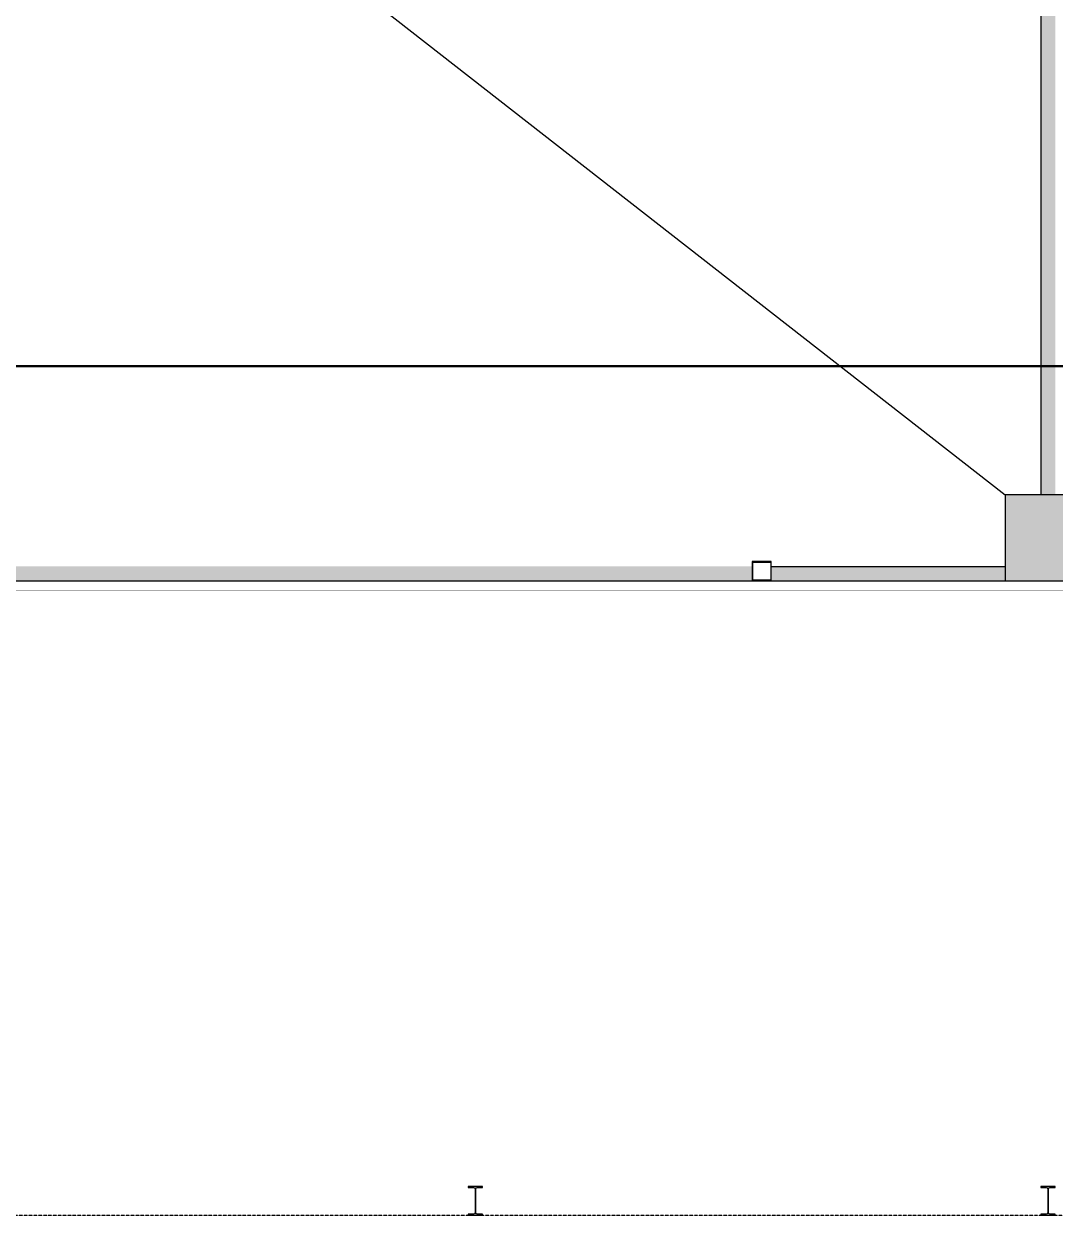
# Model space of a CAD drawing. Header units: centimetres. Extents: x 26200 to 152500, y -600 to 9300.
# Drawn here: x 82768 to 83848, y 854 to 2102 of the extents above; entities that cross this region are included whole.
import ezdxf

# ---------------------------------------------------------------- set-up
doc = ezdxf.new("R2010")
doc.units = ezdxf.units.CM
doc.linetypes.add('HIDDEN2', pattern=[0.1875, 0.125, -0.0625])
for name, color, linetype in [('A-ELEV-01', 8, 'Continuous'), ('A-ELEV-04', 8, 'Continuous'), ('A-WALL', 8, 'Continuous'), ('A-WALL-HTCH', 8, 'Continuous'), ('A-WALL-PLST', 8, 'Continuous'), ('S-CONC', 5, 'Continuous'), ('S-HTCH', 8, 'Continuous'), ('S-STEL', 3, 'Continuous')]:
    doc.layers.add(name, color=color, linetype=linetype)
doc.layers.add('GEB-BEZUG', color=8, linetype='Continuous', lineweight=50, true_color=0xffff00)

# ---------------------------------------------------------------- blocks, each defined once
blk = doc.blocks.new('300')
blk.add_lwpolyline([(0, 0), (150, 0), (150, 10.7), (93.55, 10.7, -0.41421356), (78.55, 25.7), (78.55, 274.3, -0.41421356), (93.55, 289.3), (150, 289.3), (150, 300), (0, 300), (0, 289.3), (56.45, 289.3, -0.41421356), (71.45, 274.3), (71.45, 25.7, -0.41421356), (56.45, 10.7), (0, 10.7)], format="xyb", close=True)

msp = doc.modelspace()

# ---------------------------------------------------------------- hatches: boundary and pattern name
at = {"layer": 'A-WALL-HTCH'}
h = msp.add_hatch(dxfattribs=at)
h.set_pattern_fill('DASH', color=256)
h.set_pattern_definition([(0, (75105.6698, 54361.057), (3.175, 3.175), [3.175, -3.175])])
h.paths.add_polyline_path([(83743.4, 2988.6), (83848.4, 2988.6), (83848.4, 1608.6), (83833.4, 1608.6), (83833.4, 2973.6), (83743.4, 2973.6)])
h = msp.add_hatch(dxfattribs=at)
h.set_pattern_fill('DASH', color=256)
h.set_pattern_definition([(0, (74805.6698, 54361.057), (3.175, 3.175), [3.175, -3.175])])
h.paths.add_polyline_path([(82630.9, 1518.6), (82630.9, 1533.6), (82085.9, 1533.6), (82085.9, 1518.6)])
h.paths.add_polyline_path([(83530.9, 1518.6), (83530.9, 1533.6), (82650.9, 1533.6), (82650.9, 1518.6)])
h.paths.add_polyline_path([(83550.9, 1533.6), (83550.9, 1518.6), (83795.9, 1518.6), (83795.9, 1533.6)])
at = {"layer": 'S-HTCH'}
h = msp.add_hatch(dxfattribs=at)
h.set_pattern_fill('ANSI33', color=256)
h.set_pattern_definition([(45, (74805.67, 5721.585), (-4.490128, 4.490128), []), (45, (74810.16, 5721.585), (-4.490128, 4.490128), [3.175, -1.5875])])
h.paths.add_polyline_path([(90995.9, 1518.6), (91085.9, 1518.6), (91085.9, 1608.6), (90995.9, 1608.6)])
h.paths.add_polyline_path([(90995.9, 7218.6), (91085.9, 7218.6), (91085.9, 7308.6), (90995.9, 7308.6)])
h.paths.add_polyline_path([(89195.9, 1518.6), (89285.9, 1518.6), (89285.9, 1608.6), (89195.9, 1608.6)])
h.paths.add_polyline_path([(85595.9, 1518.6), (85685.9, 1518.6), (85685.9, 1608.6), (85595.9, 1608.6)])
h.paths.add_polyline_path([(89195.9, 7218.6), (89285.9, 7218.6), (89285.9, 7308.6), (89195.9, 7308.6)])
h.paths.add_polyline_path([(85595.9, 7218.6), (85685.9, 7218.6), (85685.9, 7308.6), (85595.9, 7308.6)])
h.paths.add_polyline_path([(90995.9, 3418.6), (91085.9, 3418.6), (91085.9, 3508.6), (90995.9, 3508.6)])
h.paths.add_polyline_path([(90995.9, 5318.6), (91085.9, 5318.6), (91085.9, 5408.6), (90995.9, 5408.6)])
h.paths.add_polyline_path([(89195.9, 3418.6), (89285.9, 3418.6), (89285.9, 3508.6), (89195.9, 3508.6)])
h.paths.add_polyline_path([(85595.9, 3418.6), (85685.9, 3418.6), (85685.9, 3508.6), (85595.9, 3508.6)])
h.paths.add_polyline_path([(89195.9, 5318.6), (89285.9, 5318.6), (89285.9, 5408.6), (89195.9, 5408.6)])
h.paths.add_polyline_path([(85595.9, 5318.6), (85685.9, 5318.6), (85685.9, 5408.6), (85595.9, 5408.6)])
h.paths.add_polyline_path([(96395.9, 3418.6), (96485.9, 3418.6), (96485.9, 3508.6), (96395.9, 3508.6)])
h.paths.add_polyline_path([(96395.9, 5318.6), (96485.9, 5318.6), (96485.9, 5408.6), (96395.9, 5408.6)])
h.paths.add_polyline_path([(94595.9, 3418.6), (94685.9, 3418.6), (94685.9, 3508.6), (94595.9, 3508.6)])
h.paths.add_polyline_path([(94595.9, 5318.6), (94685.9, 5318.6), (94685.9, 5408.6), (94595.9, 5408.6)])
h.paths.add_polyline_path([(92795.9, 3418.6), (92885.9, 3418.6), (92885.9, 3508.6), (92795.9, 3508.6)])
h.paths.add_polyline_path([(92795.9, 5318.6), (92885.9, 5318.6), (92885.9, 5408.6), (92795.9, 5408.6)])
h.paths.add_polyline_path([(89095.9, 3418.6), (89185.9, 3418.6), (89185.9, 3508.6), (89095.9, 3508.6)])
h.paths.add_polyline_path([(89095.9, 5318.6), (89185.9, 5318.6), (89185.9, 5408.6), (89095.9, 5408.6)])
h.paths.add_polyline_path([(87395.9, 3418.6), (87485.9, 3418.6), (87485.9, 3508.6), (87395.9, 3508.6)])
h.paths.add_polyline_path([(87395.9, 5318.6), (87485.9, 5318.6), (87485.9, 5408.6), (87395.9, 5408.6)])
h.paths.add_polyline_path([(83795.9, 3418.6), (83885.9, 3418.6), (83885.9, 3508.6), (83795.9, 3508.6)])
h.paths.add_polyline_path([(83795.9, 5318.6), (83885.9, 5318.6), (83885.9, 5408.6), (83795.9, 5408.6)])
h.paths.add_polyline_path([(81995.9, 3418.6), (82085.9, 3418.6), (82085.9, 3508.6), (81995.9, 3508.6)])
h.paths.add_polyline_path([(81995.9, 5318.6), (82085.9, 5318.6), (82085.9, 5408.6), (81995.9, 5408.6)])
h.paths.add_polyline_path([(80195.9, 3418.6), (80285.9, 3418.6), (80285.9, 3508.6), (80195.9, 3508.6)])
h.paths.add_polyline_path([(80195.9, 5318.6), (80285.9, 5318.6), (80285.9, 5408.6), (80195.9, 5408.6)])
h.paths.add_polyline_path([(98195.9, 5318.6), (98285.9, 5318.6), (98285.9, 5408.6), (98195.9, 5408.6)])
h.paths.add_polyline_path([(98195.9, 3418.6), (98285.9, 3418.6), (98285.9, 3508.6), (98195.9, 3508.6)])
h.paths.add_polyline_path([(98195.9, 1518.6), (98285.9, 1518.6), (98285.9, 1608.6), (98195.9, 1608.6)])
h.paths.add_polyline_path([(96395.9, 1518.6), (96485.9, 1518.6), (96485.9, 1608.6), (96395.9, 1608.6)])
h.paths.add_polyline_path([(94595.9, 1518.6), (94685.9, 1518.6), (94685.9, 1608.6), (94595.9, 1608.6)])
h.paths.add_polyline_path([(92795.9, 1518.6), (92885.9, 1518.6), (92885.9, 1608.6), (92795.9, 1608.6)])
h.paths.add_polyline_path([(89095.9, 1518.6), (89185.9, 1518.6), (89185.9, 1608.6), (89095.9, 1608.6)])
h.paths.add_polyline_path([(87395.9, 1518.6), (87485.9, 1518.6), (87485.9, 1608.6), (87395.9, 1608.6)])
h.paths.add_polyline_path([(83795.9, 1518.6), (83885.9, 1518.6), (83885.9, 1608.6), (83795.9, 1608.6)])
h.paths.add_polyline_path([(81995.9, 1518.6), (82085.9, 1518.6), (82085.9, 1608.6), (81995.9, 1608.6)])
h.paths.add_polyline_path([(80195.9, 1518.6), (80285.9, 1518.6), (80285.9, 1608.6), (80195.9, 1608.6)])
h.paths.add_polyline_path([(98195.9, 7218.6), (98285.9, 7218.6), (98285.9, 7308.6), (98195.9, 7308.6)])
h.paths.add_polyline_path([(96395.9, 7218.6), (96485.9, 7218.6), (96485.9, 7308.6), (96395.9, 7308.6)])
h.paths.add_polyline_path([(94595.9, 7218.6), (94685.9, 7218.6), (94685.9, 7308.6), (94595.9, 7308.6)])
h.paths.add_polyline_path([(92795.9, 7218.6), (92885.9, 7218.6), (92885.9, 7308.6), (92795.9, 7308.6)])
h.paths.add_polyline_path([(89095.9, 7218.6), (89185.9, 7218.6), (89185.9, 7308.6), (89095.9, 7308.6)])
h.paths.add_polyline_path([(87395.9, 7218.6), (87485.9, 7218.6), (87485.9, 7308.6), (87395.9, 7308.6)])
h.paths.add_polyline_path([(83795.9, 7218.6), (83885.9, 7218.6), (83885.9, 7308.6), (83795.9, 7308.6)])
h.paths.add_polyline_path([(81995.9, 7218.6), (82085.9, 7218.6), (82085.9, 7308.6), (81995.9, 7308.6)])
h.paths.add_polyline_path([(80195.9, 7218.6), (80285.9, 7218.6), (80285.9, 7308.6), (80195.9, 7308.6)])

# ---------------------------------------------------------------- linework, layer by layer
at = {"layer": 'A-ELEV-01', "linetype": 'HIDDEN2', "ltscale": 2, "elevation": 0}
msp.add_lwpolyline([(82033.4, 853.6), (87448.4, 853.6), (87448.4, 1508.6)], dxfattribs=at)
at = {"layer": 'A-ELEV-04'}
msp.add_line((82048.4, 2973.6), (83795.9, 1608.6), dxfattribs=at)
at = {"layer": 'A-WALL'}
for p, q in [((83550.9, 1533.6), (83795.9, 1533.6)), ((82085.9, 1518.6), (83795.9, 1518.6)), ((82420.9, 1518.6), (83795.9, 1518.6))]:
    msp.add_line(p, q, dxfattribs=at)
msp.add_lwpolyline([(83743.4, 2973.6), (83833.4, 2973.6), (83833.4, 1608.6)], dxfattribs=at)
at = {"layer": 'A-WALL-PLST', "const_width": 0.3}
msp.add_lwpolyline([(82085.9, 1508.6), (87395.9, 1508.6), (87395.9, 1518.6)], dxfattribs=at)
at = {"layer": 'GEB-BEZUG'}
msp.add_lwpolyline([(85450.1, 1743.6), (80303, 1743.6)], dxfattribs=at)
at = {"layer": 'S-CONC'}
msp.add_lwpolyline([(83795.9, 1518.6), (83885.9, 1518.6), (83885.9, 1608.6), (83795.9, 1608.6)], close=True, dxfattribs=at)
at = {"layer": 'S-STEL', "elevation": 0}
for points in [[(83530.9, 1518.6), (83550.9, 1518.6), (83550.9, 1538.6), (83530.9, 1538.6)], [(83531.5, 1538), (83550.3, 1538), (83550.3, 1519.2), (83531.5, 1519.2)]]:
    msp.add_lwpolyline(points, close=True, dxfattribs=at)

# ---------------------------------------------------------------- block references
at = {"layer": 'S-STEL', "xscale": 0.1, "yscale": 0.1, "zscale": 0.1}
for p in [(83233.4, 853.6), (83833.4, 853.6)]:
    msp.add_blockref('300', p, dxfattribs=at)

doc.saveas('drawing.dxf')
